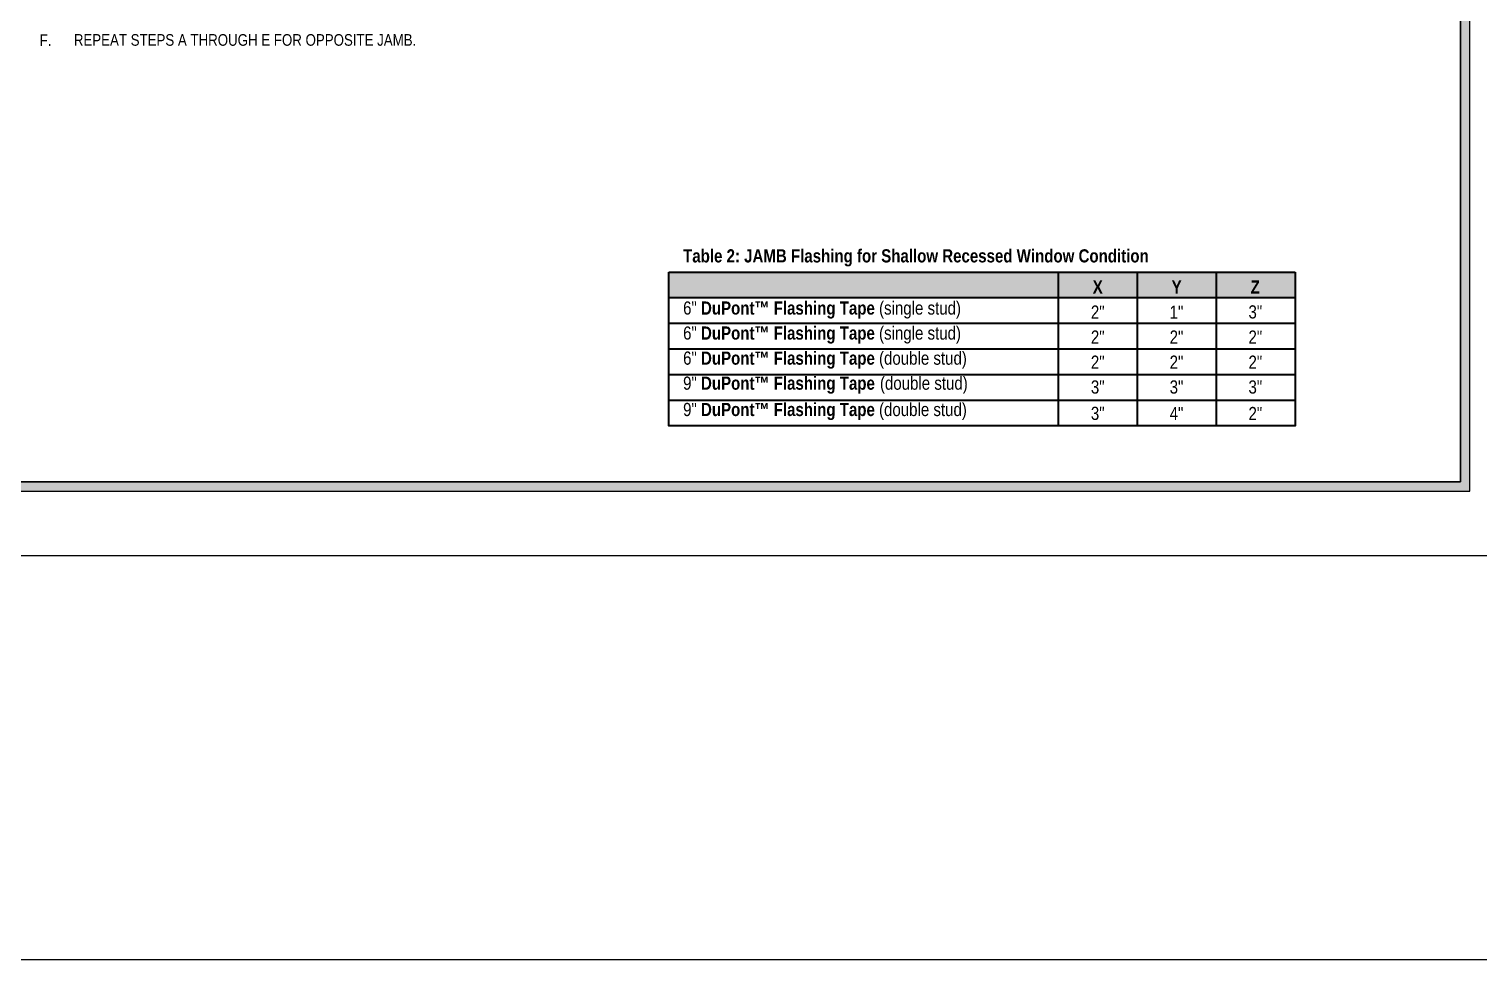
# Model space of a CAD drawing. Header units: inches. Extents: x -22 to 84, y -21 to 19.
# Drawn here: x 51.87 to 71.41, y -21.39 to -8.85 of the extents above; entities that cross this region are included whole.
import ezdxf

# ---------------------------------------------------------------- set-up
doc = ezdxf.new("R2010")
doc.units = ezdxf.units.IN
doc.header["$MEASUREMENT"] = 0
doc.layers.get('0').update_dxf_attribs({"lineweight": 0})
doc.layers.add('.ATI-TEXT', color=7, linetype='Continuous', lineweight=0)
doc.layers.add('G-ANNO-TTLB', color=7, linetype='Continuous', lineweight=0)

# ---------------------------------------------------------------- blocks, each defined once
blk = doc.blocks.new('Block_331')
at = {"layer": '.ATI-TEXT', "color": 18, "lineweight": 35, "true_color": 0x000000}
for p, q in [((60.498, -12.121), (68.935, -12.121)), ((65.744, -12.121), (65.744, -14.193)), ((66.807, -12.121), (66.807, -14.193)), ((67.871, -12.121), (67.871, -14.193)), ((60.498, -12.466), (68.935, -12.466)), ((60.498, -12.811), (68.935, -12.811)), ((60.498, -13.157), (68.935, -13.157)), ((60.498, -13.502), (68.935, -13.502)), ((60.498, -13.848), (68.935, -13.848))]:
    blk.add_line(p, q, dxfattribs=at)
blk.add_lwpolyline([(68.935, -12.121), (68.935, -14.193), (60.498, -14.193), (60.498, -12.121)], dxfattribs=at)
blk = doc.blocks.new('Block_330')
at = {"layer": '.ATI-TEXT', "true_color": 0x000000, "transparency": 33554687}
h = blk.add_hatch(color=18, dxfattribs=at)
h.dxf.hatch_style = 2
h.paths.add_polyline_path([(68.935, -12.466), (60.498, -12.466), (60.498, -12.121), (68.935, -12.121)])
at = {"layer": '.ATI-TEXT'}
blk.add_lwpolyline([(68.935, -12.466), (60.498, -12.466), (60.498, -12.121), (68.935, -12.121)], close=True, dxfattribs=at)
blk.add_blockref('Block_331', (0, 0), dxfattribs=at)
blk = doc.blocks.new('Block_329')
at = {"layer": '.ATI-TEXT'}
blk.add_blockref('Block_330', (0, 0), dxfattribs=at)
at = {"layer": '.ATI-TEXT', "char_height": 0.2, "attachment_point": 7}
for s, insert in [('\\C250;\\c2105123;\\FArial Narrow Bold|b1|i0|c1;\\H0.177000;\\W1.000000;Table 2: JAMB Flashing for Shallow Recessed Window Condition', (60.689, -12.046)), ('\\C7;\\c16777215;\\FArial Narrow Bold|b1|i0|c1;\\H0.177000;\\W1.000000;X', (66.209, -12.411)), ('\\C7;\\c16777215;\\FArial Narrow Bold|b1|i0|c1;\\H0.177000;\\W1.000000;Y', (67.272, -12.411)), ('\\C7;\\c16777215;\\FArial Narrow Bold|b1|i0|c1;\\H0.177000;\\W1.000000;Z', (68.338, -12.411)), ('\\C250;\\c2105123;\\FArial Narrow|b0|i0|c1;\\H0.177000;\\W1.000000;6" \\FArial Narrow Bold|b1|i0|c1;DuPont™ Flashing Tape\\FArial Narrow|b0|i0|c1; (single stud)', (60.689, -12.749)), ('\\C250;\\c2105123;\\FArial Narrow|b0|i0|c1;\\H0.177000;\\W1.000000;2"', (66.184, -12.749)), ('\\C250;\\c2105123;\\FArial Narrow|b0|i0|c1;\\H0.177000;\\W1.000000;1"', (67.246, -12.749)), ('\\C250;\\c2105123;\\FArial Narrow|b0|i0|c1;\\H0.177000;\\W1.000000;3"', (68.308, -12.749)), ('\\C250;\\c2105123;\\FArial Narrow|b0|i0|c1;\\H0.177000;\\W1.000000;6" \\FArial Narrow Bold|b1|i0|c1;DuPont™ Flashing Tape\\FArial Narrow|b0|i0|c1; (single stud)', (60.689, -13.086)), ('\\C250;\\c2105123;\\FArial Narrow|b0|i0|c1;\\H0.177000;\\W1.000000;2"', (66.184, -13.086)), ('\\C250;\\c2105123;\\FArial Narrow|b0|i0|c1;\\H0.177000;\\W1.000000;2"', (67.246, -13.086)), ('\\C250;\\c2105123;\\FArial Narrow|b0|i0|c1;\\H0.177000;\\W1.000000;2"', (68.308, -13.086)), ('\\C250;\\c2105123;\\FArial Narrow|b0|i0|c1;\\H0.177000;\\W1.000000;6" \\FArial Narrow Bold|b1|i0|c1;DuPont™ Flashing Tape \\FArial Narrow|b0|i0|c1;(double stud)', (60.689, -13.424)), ('\\C250;\\c2105123;\\FArial Narrow|b0|i0|c1;\\H0.177000;\\W1.000000;2"', (66.184, -13.424)), ('\\C250;\\c2105123;\\FArial Narrow|b0|i0|c1;\\H0.177000;\\W1.000000;2"', (67.246, -13.424)), ('\\C250;\\c2105123;\\FArial Narrow|b0|i0|c1;\\H0.177000;\\W1.000000;2"', (68.308, -13.424)), ('\\C250;\\c2105123;\\FArial Narrow|b0|i0|c1;\\H0.177000;\\W1.000000;9" \\FArial Narrow Bold|b1|i0|c1;DuPont™ Flashing Tape\\FArial Bold|b1|i0|c1; \\FArial Narrow|b0|i0|c1;(double stud)', (60.689, -13.761)), ('\\C250;\\c2105123;\\FArial Narrow|b0|i0|c1;\\H0.177000;\\W1.000000;3"', (66.184, -13.761)), ('\\C250;\\c2105123;\\FArial Narrow|b0|i0|c1;\\H0.177000;\\W1.000000;3"', (67.246, -13.761)), ('\\C250;\\c2105123;\\FArial Narrow|b0|i0|c1;\\H0.177000;\\W1.000000;3"', (68.308, -13.761)), ('\\C250;\\c2105123;\\FArial Narrow|b0|i0|c1;\\H0.177000;\\W1.000000;9" \\FArial Narrow Bold|b1|i0|c1;DuPont™ Flashing Tape\\FArial Narrow|b0|i0|c1; (double stud)', (60.689, -14.116)), ('\\C250;\\c2105123;\\FArial Narrow|b0|i0|c1;\\H0.177000;\\W1.000000;3"', (66.184, -14.116)), ('\\C250;\\c2105123;\\FArial Narrow|b0|i0|c1;\\H0.177000;\\W1.000000;4"', (67.246, -14.116)), ('\\C250;\\c2105123;\\FArial Narrow|b0|i0|c1;\\H0.177000;\\W1.000000;2"', (68.308, -14.116))]:
    blk.add_mtext(s, dxfattribs=dict(at, insert=insert))

msp = doc.modelspace()

# ---------------------------------------------------------------- hatches: boundary and pattern name
at = {"layer": 'G-ANNO-TTLB', "true_color": 0xff00ff, "transparency": 33554687}
h = msp.add_hatch(color=6, dxfattribs=at)
edge = h.paths.add_edge_path()
edge.add_spline(control_points=[(71.289, -15.074), (71.289, -15.074), (30.602, -15.074), (30.602, -15.074), (30.602, -15.074), (30.602, 19.051), (30.602, 19.051), (30.602, 19.051), (71.289, 19.051), (71.289, 19.051), (71.289, 19.051), (71.289, -15.074), (71.289, -15.074)], knot_values=[0, 0, 0, 0, 1, 1, 1, 2, 2, 2, 3, 3, 3, 4, 4, 4, 4], degree=3, periodic=0)
edge = h.paths.add_edge_path()
edge.add_spline(control_points=[(30.727, 18.926), (30.727, 18.926), (30.727, -14.949), (30.727, -14.949), (30.727, -14.949), (71.164, -14.949), (71.164, -14.949), (71.164, -14.949), (71.164, 18.926), (71.164, 18.926), (71.164, 18.926), (30.727, 18.926), (30.727, 18.926)], knot_values=[0, 0, 0, 0, 1, 1, 1, 2, 2, 2, 3, 3, 3, 4, 4, 4, 4], degree=3, periodic=0)
edge.add_line((30.727, 18.926), (30.727, 18.926))

# ---------------------------------------------------------------- linework, layer by layer
at = {"color": 18, "lineweight": 0, "true_color": 0x000000}
msp.add_lwpolyline([(30.727, -14.949), (30.727, 18.926), (71.164, 18.926), (71.164, -14.949)], close=True, dxfattribs=at)
at = {"layer": 'G-ANNO-TTLB', "color": 6, "lineweight": 9, "true_color": 0xff00ff}
for p, q in [((71.289, -15.074), (71.289, 19.051)), ((71.164, -14.949), (71.164, 18.926)), ((71.164, 18.926), (71.164, -14.949)), ((30.727, -14.949), (71.164, -14.949)), ((71.164, -14.949), (30.727, -14.949)), ((30.602, -15.074), (71.289, -15.074)), ((26.945, -15.941), (74.945, -15.941)), ((83.938, -21.39), (35.938, -21.39))]:
    msp.add_line(p, q, dxfattribs=at)
at = {"layer": 'G-ANNO-TTLB'}
for points in [[(71.289, -15.074), (71.289, -15.074), (30.602, -15.074), (30.602, -15.074), (30.602, -15.074), (30.602, 19.051), (30.602, 19.051), (30.602, 19.051), (71.289, 19.051), (71.289, 19.051), (71.289, 19.051), (71.289, -15.074), (71.289, -15.074)], [(30.727, 18.926), (30.727, 18.926), (30.727, -14.949), (30.727, -14.949), (30.727, -14.949), (71.164, -14.949), (71.164, -14.949), (71.164, -14.949), (71.164, 18.926), (71.164, 18.926), (71.164, 18.926), (30.727, 18.926), (30.727, 18.926)]]:
    msp.add_open_spline(points, degree=3, knots=[0, 0, 0, 0, 1, 1, 1, 2, 2, 2, 3, 3, 3, 4, 4, 4, 4], dxfattribs=at)

# ---------------------------------------------------------------- block references
at = {"layer": '.ATI-TEXT'}
msp.add_blockref('Block_329', (0, 0), dxfattribs=at)

# ---------------------------------------------------------------- texts
at = {"layer": '.ATI-TEXT', "char_height": 0.2, "attachment_point": 7}
for s, insert in [('\\C18;\\c0;\\FArial Narrow|b0|i0|c1;\\H0.156250;\\W1.000000;F.', (52.019, -9.074)), ('\\C18;\\c0;\\FArial Narrow|b0|i0|c1;\\H0.156250;\\W1.000000;REPEAT STEPS A THROUGH E FOR OPPOSITE JAMB.', (52.479, -9.074))]:
    msp.add_mtext(s, dxfattribs=dict(at, insert=insert))

doc.saveas('drawing.dxf')
